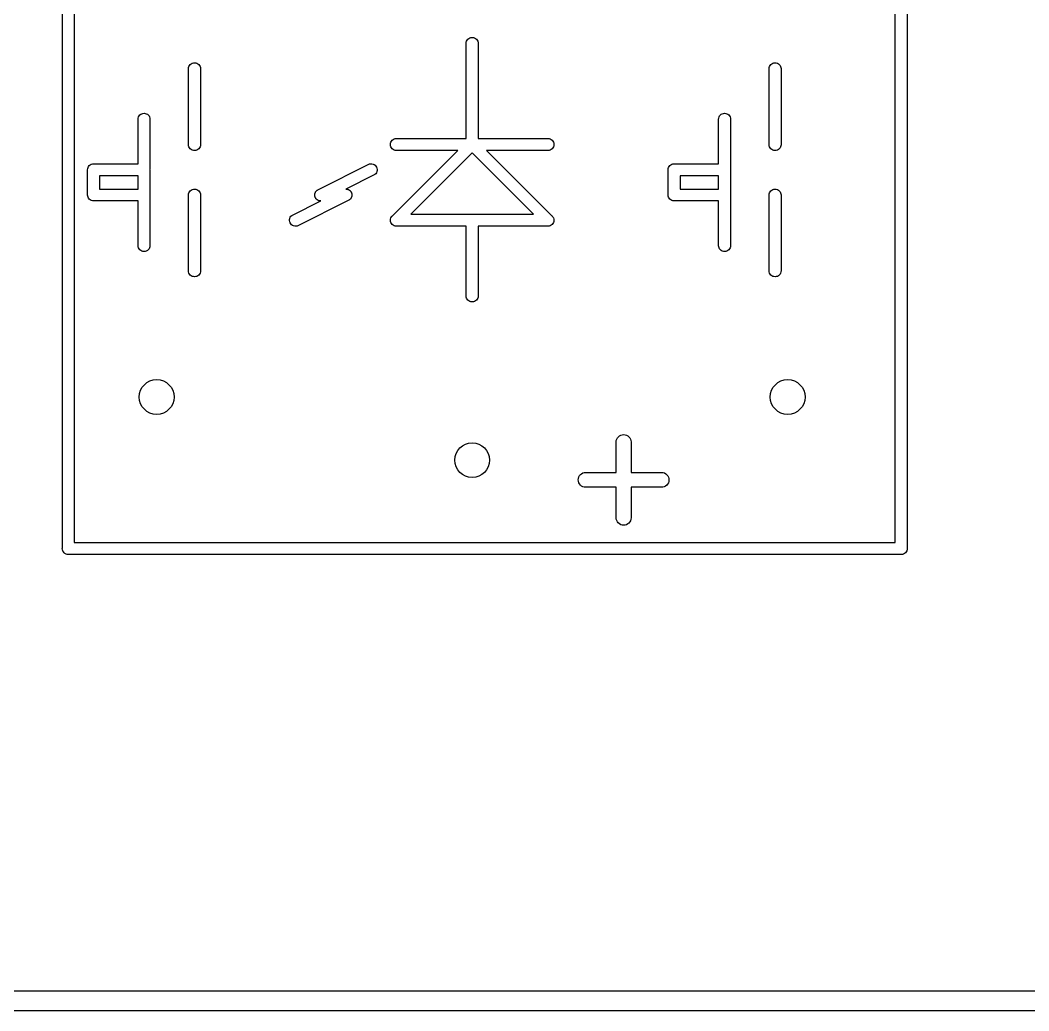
# Model space of a CAD drawing. Extents: x 17 to 176, y -177 to -9.
# Drawn here: x 91.81 to 101.96, y -176.63 to -166.67 of the extents above; entities that cross this region are included whole.
import ezdxf

# ---------------------------------------------------------------- set-up
doc = ezdxf.new("R2010")
doc.units = 0
doc.layers.add('BLACK', color=7, linetype='CONTINUOUS')

msp = doc.modelspace()

# ---------------------------------------------------------------- linework, layer by layer
at = {"layer": 'BLACK', "linetype": 'CONTINUOUS'}
for p, q in [((92.238, -171.977), (92.238, -163.855)), ((92.358, -163.912), (92.358, -171.92)), ((100.62, -171.92), (100.62, -163.912)), ((100.74, -163.855), (100.74, -171.977)), ((96.3063, -166.877), (96.3119, -166.867)), ((96.3119, -166.867), (96.3194, -166.857)), ((96.3194, -166.857), (96.3285, -166.85)), ((96.3285, -166.85), (96.3389, -166.844)), ((96.3389, -166.844), (96.3502, -166.841)), ((96.3502, -166.841), (96.362, -166.84)), ((96.362, -166.84), (96.3738, -166.841)), ((96.3738, -166.841), (96.3851, -166.844)), ((96.3851, -166.844), (96.3955, -166.85)), ((96.3955, -166.85), (96.4046, -166.857)), ((96.4046, -166.857), (96.4121, -166.867)), ((96.4121, -166.867), (96.4177, -166.877)), ((96.302, -166.897), (96.3029, -166.888)), ((96.302, -167.856), (96.302, -166.897)), ((96.3029, -166.888), (96.3063, -166.877)), ((96.4177, -166.877), (96.4211, -166.888)), ((96.4211, -166.888), (96.422, -166.897)), ((96.422, -166.897), (96.422, -167.856)), ((93.508, -167.151), (93.5089, -167.142)), ((93.508, -167.919), (93.508, -167.151)), ((93.5089, -167.142), (93.5123, -167.131)), ((93.5123, -167.131), (93.5179, -167.121)), ((93.5179, -167.121), (93.5254, -167.111)), ((93.5254, -167.111), (93.5345, -167.104)), ((93.5345, -167.104), (93.5449, -167.098)), ((93.5449, -167.098), (93.5562, -167.095)), ((93.5562, -167.095), (93.568, -167.094)), ((93.568, -167.094), (93.5798, -167.095)), ((93.5798, -167.095), (93.5911, -167.098)), ((93.5911, -167.098), (93.6015, -167.104)), ((93.6015, -167.104), (93.6106, -167.111)), ((93.6106, -167.111), (93.6181, -167.121)), ((93.6181, -167.121), (93.6237, -167.131)), ((93.6237, -167.131), (93.6271, -167.142)), ((93.6271, -167.142), (93.628, -167.151)), ((93.628, -167.151), (93.628, -167.919)), ((99.35, -167.151), (99.3509, -167.142)), ((99.35, -167.919), (99.35, -167.151)), ((99.3509, -167.142), (99.3543, -167.131)), ((99.3543, -167.131), (99.3599, -167.121)), ((99.3599, -167.121), (99.3674, -167.111)), ((99.3674, -167.111), (99.3765, -167.104)), ((99.3765, -167.104), (99.3869, -167.098)), ((99.3869, -167.098), (99.3982, -167.095)), ((99.3982, -167.095), (99.41, -167.094)), ((99.41, -167.094), (99.4218, -167.095)), ((99.4218, -167.095), (99.4331, -167.098)), ((99.4331, -167.098), (99.4435, -167.104)), ((99.4435, -167.104), (99.4526, -167.111)), ((99.4526, -167.111), (99.4601, -167.121)), ((99.4601, -167.121), (99.4657, -167.131)), ((99.4657, -167.131), (99.4691, -167.142)), ((99.4691, -167.142), (99.47, -167.151)), ((99.47, -167.151), (99.47, -167.919)), ((93, -167.659), (93.0009, -167.65)), ((93, -168.11), (93, -167.659)), ((93.0009, -167.65), (93.0043, -167.639)), ((93.0043, -167.639), (93.0099, -167.629)), ((93.0099, -167.629), (93.0174, -167.619)), ((93.0174, -167.619), (93.0265, -167.612)), ((93.0265, -167.612), (93.0369, -167.606)), ((93.0369, -167.606), (93.0482, -167.603)), ((93.0482, -167.603), (93.06, -167.602)), ((93.06, -167.602), (93.0718, -167.603)), ((93.0718, -167.603), (93.0831, -167.606)), ((93.0831, -167.606), (93.0935, -167.612)), ((93.0935, -167.612), (93.1026, -167.619)), ((93.1026, -167.619), (93.1101, -167.629)), ((93.1101, -167.629), (93.1157, -167.639)), ((93.1157, -167.639), (93.1191, -167.65)), ((93.1191, -167.65), (93.12, -167.659)), ((93.12, -167.659), (93.12, -168.167)), ((98.842, -167.659), (98.8429, -167.65)), ((98.842, -168.11), (98.842, -167.659)), ((98.8429, -167.65), (98.8463, -167.639)), ((98.8463, -167.639), (98.8519, -167.629)), ((98.8519, -167.629), (98.8594, -167.619)), ((98.8594, -167.619), (98.8685, -167.612)), ((98.8685, -167.612), (98.8789, -167.606)), ((98.8789, -167.606), (98.8902, -167.603)), ((98.8902, -167.603), (98.902, -167.602)), ((98.902, -167.602), (98.9138, -167.603)), ((98.9138, -167.603), (98.9251, -167.606)), ((98.9251, -167.606), (98.9355, -167.612)), ((98.9355, -167.612), (98.9446, -167.619)), ((98.9446, -167.619), (98.9521, -167.629)), ((98.9521, -167.629), (98.9577, -167.639)), ((98.9577, -167.639), (98.9611, -167.65)), ((98.9611, -167.65), (98.962, -167.659)), ((98.962, -167.659), (98.962, -168.167)), ((95.5443, -167.893), (95.5499, -167.883)), ((95.5499, -167.883), (95.5574, -167.873)), ((95.5574, -167.873), (95.5665, -167.866)), ((95.5665, -167.866), (95.5769, -167.86)), ((95.5769, -167.86), (95.5882, -167.857)), ((95.5882, -167.857), (95.5971, -167.856)), ((95.5971, -167.856), (96.302, -167.856)), ((96.422, -167.856), (97.1269, -167.856)), ((97.1269, -167.856), (97.1358, -167.857)), ((97.1358, -167.857), (97.1471, -167.86)), ((97.1471, -167.86), (97.1575, -167.866)), ((97.1575, -167.866), (97.1666, -167.873)), ((97.1666, -167.873), (97.1741, -167.883)), ((97.1741, -167.883), (97.1797, -167.893)), ((93.5089, -167.928), (93.508, -167.919)), ((93.5123, -167.939), (93.5089, -167.928)), ((93.5179, -167.949), (93.5123, -167.939)), ((93.5254, -167.959), (93.5179, -167.949)), ((93.5345, -167.966), (93.5254, -167.959)), ((93.5449, -167.972), (93.5345, -167.966)), ((93.5562, -167.975), (93.5449, -167.972)), ((93.568, -167.976), (93.5562, -167.975)), ((93.5798, -167.975), (93.568, -167.976)), ((93.5911, -167.972), (93.5798, -167.975)), ((93.6015, -167.966), (93.5911, -167.972)), ((93.6106, -167.959), (93.6015, -167.966)), ((93.6181, -167.949), (93.6106, -167.959)), ((93.6237, -167.939), (93.6181, -167.949)), ((93.6271, -167.928), (93.6237, -167.939)), ((93.628, -167.919), (93.6271, -167.928)), ((95.5397, -167.916), (95.5409, -167.904)), ((95.5409, -167.928), (95.5397, -167.916)), ((95.5409, -167.904), (95.5443, -167.893)), ((95.5443, -167.939), (95.5409, -167.928)), ((95.5499, -167.949), (95.5443, -167.939)), ((95.5574, -167.959), (95.5499, -167.949)), ((95.5665, -167.966), (95.5574, -167.959)), ((95.5597, -168.633), (96.2171, -167.976)), ((95.5769, -167.972), (95.5665, -167.966)), ((95.5882, -167.975), (95.5769, -167.972)), ((95.5971, -167.976), (95.5882, -167.975)), ((96.2171, -167.976), (95.5971, -167.976)), ((97.1269, -167.976), (96.5069, -167.976)), ((96.5069, -167.976), (97.1643, -168.633)), ((97.1358, -167.975), (97.1269, -167.976)), ((97.1471, -167.972), (97.1358, -167.975)), ((97.1575, -167.966), (97.1471, -167.972)), ((97.1666, -167.959), (97.1575, -167.966)), ((97.1741, -167.949), (97.1666, -167.959)), ((97.1797, -167.939), (97.1741, -167.949)), ((97.1797, -167.893), (97.1831, -167.904)), ((97.1831, -167.928), (97.1797, -167.939)), ((97.1831, -167.904), (97.1843, -167.916)), ((97.1843, -167.916), (97.1831, -167.928)), ((99.3509, -167.928), (99.35, -167.919)), ((99.3543, -167.939), (99.3509, -167.928)), ((99.3599, -167.949), (99.3543, -167.939)), ((99.3674, -167.959), (99.3599, -167.949)), ((99.3765, -167.966), (99.3674, -167.959)), ((99.3869, -167.972), (99.3765, -167.966)), ((99.3982, -167.975), (99.3869, -167.972)), ((99.41, -167.976), (99.3982, -167.975)), ((99.4218, -167.975), (99.41, -167.976)), ((99.4331, -167.972), (99.4218, -167.975)), ((99.4435, -167.966), (99.4331, -167.972)), ((99.4526, -167.959), (99.4435, -167.966)), ((99.4601, -167.949), (99.4526, -167.959)), ((99.4657, -167.939), (99.4601, -167.949)), ((99.4691, -167.928), (99.4657, -167.939)), ((99.47, -167.919), (99.4691, -167.928)), ((96.362, -168.001), (95.7449, -168.618)), ((96.9791, -168.618), (96.362, -168.001)), ((92.4917, -168.17), (92.4929, -168.158)), ((92.492, -168.173), (92.4917, -168.17)), ((92.492, -168.421), (92.492, -168.173)), ((92.4929, -168.158), (92.4963, -168.147)), ((92.4963, -168.147), (92.5019, -168.137)), ((92.5019, -168.137), (92.5094, -168.127)), ((92.5094, -168.127), (92.5185, -168.12)), ((92.5185, -168.12), (92.5289, -168.114)), ((92.5289, -168.114), (92.5402, -168.111)), ((92.5402, -168.111), (92.5491, -168.11)), ((92.5491, -168.11), (92.5491, -168.11)), ((92.5491, -168.11), (92.552, -168.11)), ((92.552, -168.11), (92.5549, -168.11)), ((92.5549, -168.11), (93, -168.11)), ((93.12, -168.167), (93.1203, -168.17)), ((93.1203, -168.17), (93.12, -168.173)), ((93.12, -168.173), (93.12, -168.421)), ((94.8157, -168.368), (95.3218, -168.115)), ((95.3218, -168.115), (95.3301, -168.112)), ((95.3301, -168.112), (95.3417, -168.11)), ((95.3417, -168.11), (95.3535, -168.11)), ((95.3535, -168.11), (95.3651, -168.113)), ((95.3651, -168.113), (95.3759, -168.118)), ((95.3759, -168.118), (95.3855, -168.124)), ((95.3855, -168.124), (95.3936, -168.133)), ((95.3936, -168.133), (95.3999, -168.143)), ((95.3999, -168.143), (95.4041, -168.154)), ((95.4058, -168.178), (95.4032, -168.189)), ((95.4041, -168.154), (95.4061, -168.166)), ((95.4061, -168.166), (95.4058, -168.178)), ((98.3337, -168.17), (98.3349, -168.158)), ((98.334, -168.173), (98.3337, -168.17)), ((98.334, -168.421), (98.334, -168.173)), ((98.3349, -168.158), (98.3383, -168.147)), ((98.3383, -168.147), (98.3439, -168.137)), ((98.3439, -168.137), (98.3514, -168.127)), ((98.3514, -168.127), (98.3605, -168.12)), ((98.3605, -168.12), (98.3709, -168.114)), ((98.3709, -168.114), (98.3822, -168.111)), ((98.3822, -168.111), (98.3911, -168.11)), ((98.3911, -168.11), (98.3911, -168.11)), ((98.3911, -168.11), (98.394, -168.11)), ((98.394, -168.11), (98.3969, -168.11)), ((98.3969, -168.11), (98.842, -168.11)), ((98.962, -168.167), (98.9623, -168.17)), ((98.9623, -168.17), (98.962, -168.173)), ((98.962, -168.173), (98.962, -168.421)), ((92.612, -168.23), (92.612, -168.364)), ((93, -168.23), (92.612, -168.23)), ((93, -168.364), (93, -168.23)), ((95.3755, -168.222), (95.0922, -168.364)), ((95.383, -168.218), (95.3755, -168.222)), ((95.3915, -168.21), (95.383, -168.218)), ((95.3984, -168.2), (95.3915, -168.21)), ((95.4032, -168.189), (95.3984, -168.2)), ((98.454, -168.23), (98.454, -168.364)), ((98.842, -168.23), (98.454, -168.23)), ((98.842, -168.364), (98.842, -168.23)), ((92.612, -168.364), (93, -168.364)), ((93.5123, -168.401), (93.5179, -168.391)), ((93.5179, -168.391), (93.5254, -168.381)), ((93.5254, -168.381), (93.5345, -168.374)), ((93.5345, -168.374), (93.5449, -168.368)), ((93.5449, -168.368), (93.5562, -168.365)), ((93.5562, -168.365), (93.568, -168.364)), ((93.568, -168.364), (93.5798, -168.365)), ((93.5798, -168.365), (93.5911, -168.368)), ((93.5911, -168.368), (93.6015, -168.374)), ((93.6015, -168.374), (93.6106, -168.381)), ((93.6106, -168.381), (93.6181, -168.391)), ((93.6181, -168.391), (93.6237, -168.401)), ((94.7869, -168.392), (94.7879, -168.391)), ((94.7879, -168.391), (94.7903, -168.388)), ((94.7903, -168.388), (94.7925, -168.384)), ((94.7925, -168.384), (94.794, -168.383)), ((94.794, -168.383), (94.7954, -168.381)), ((94.7954, -168.381), (94.7983, -168.379)), ((94.7983, -168.379), (94.801, -168.376)), ((94.801, -168.376), (94.8029, -168.375)), ((94.8029, -168.375), (94.8045, -168.374)), ((94.8045, -168.374), (94.8078, -168.372)), ((94.8078, -168.372), (94.8085, -168.372)), ((94.8085, -168.372), (94.8104, -168.371)), ((94.8104, -168.371), (94.8149, -168.368)), ((94.8149, -168.368), (94.8157, -168.368)), ((95.0922, -168.364), (95.0928, -168.364)), ((95.0928, -168.364), (95.0949, -168.364)), ((95.0949, -168.364), (95.0958, -168.364)), ((95.0958, -168.364), (95.0995, -168.364)), ((95.0995, -168.364), (95.1016, -168.365)), ((95.1016, -168.365), (95.1038, -168.365)), ((95.1038, -168.365), (95.1074, -168.366)), ((95.1074, -168.366), (95.1111, -168.367)), ((95.1111, -168.367), (95.113, -168.368)), ((95.113, -168.368), (95.1151, -168.368)), ((95.1151, -168.368), (95.1184, -168.37)), ((95.1184, -168.37), (95.1219, -168.372)), ((95.1219, -168.372), (95.1236, -168.373)), ((95.1236, -168.373), (95.1255, -168.374)), ((95.1255, -168.374), (95.1284, -168.376)), ((95.1284, -168.376), (95.1315, -168.378)), ((95.1315, -168.378), (95.133, -168.38)), ((95.133, -168.38), (95.1346, -168.381)), ((95.1346, -168.381), (95.137, -168.384)), ((95.137, -168.384), (95.1396, -168.387)), ((95.1396, -168.387), (95.1408, -168.389)), ((95.1408, -168.389), (95.1421, -168.391)), ((95.1421, -168.391), (95.1439, -168.394)), ((98.454, -168.364), (98.842, -168.364)), ((99.3543, -168.401), (99.3599, -168.391)), ((99.3599, -168.391), (99.3674, -168.381)), ((99.3674, -168.381), (99.3765, -168.374)), ((99.3765, -168.374), (99.3869, -168.368)), ((99.3869, -168.368), (99.3982, -168.365)), ((99.3982, -168.365), (99.41, -168.364)), ((99.41, -168.364), (99.4218, -168.365)), ((99.4218, -168.365), (99.4331, -168.368)), ((99.4331, -168.368), (99.4435, -168.374)), ((99.4435, -168.374), (99.4526, -168.381)), ((99.4526, -168.381), (99.4601, -168.391)), ((99.4601, -168.391), (99.4657, -168.401)), ((92.4917, -168.424), (92.492, -168.421)), ((92.4929, -168.436), (92.4917, -168.424)), ((92.4963, -168.447), (92.4929, -168.436)), ((92.5019, -168.457), (92.4963, -168.447)), ((92.5094, -168.467), (92.5019, -168.457)), ((92.5185, -168.474), (92.5094, -168.467)), ((92.5289, -168.48), (92.5185, -168.474)), ((92.5402, -168.483), (92.5289, -168.48)), ((92.5472, -168.484), (92.5402, -168.483)), ((92.552, -168.484), (92.5472, -168.484)), ((92.5549, -168.484), (92.552, -168.484)), ((93, -168.484), (92.5549, -168.484)), ((93, -168.935), (93, -168.484)), ((93.12, -168.421), (93.1203, -168.424)), ((93.1203, -168.424), (93.12, -168.427)), ((93.12, -168.427), (93.12, -168.935)), ((93.508, -168.421), (93.5089, -168.412)), ((93.508, -169.189), (93.508, -168.421)), ((93.5089, -168.412), (93.5123, -168.401)), ((93.6237, -168.401), (93.6271, -168.412)), ((93.6271, -168.412), (93.628, -168.421)), ((93.628, -168.421), (93.628, -169.189)), ((94.5545, -168.626), (94.8378, -168.484)), ((95.1143, -168.48), (94.6082, -168.733)), ((94.7777, -168.424), (94.7781, -168.42)), ((94.7779, -168.426), (94.7777, -168.424)), ((94.7779, -168.428), (94.7779, -168.426)), ((94.7785, -168.432), (94.7779, -168.428)), ((94.7781, -168.42), (94.7782, -168.416)), ((94.7782, -168.416), (94.7787, -168.414)), ((94.7789, -168.436), (94.7785, -168.432)), ((94.7787, -168.414), (94.7789, -168.412)), ((94.7789, -168.412), (94.78, -168.409)), ((94.7795, -168.438), (94.7789, -168.436)), ((94.7799, -168.44), (94.7795, -168.438)), ((94.7812, -168.443), (94.7799, -168.44)), ((94.78, -168.409), (94.7808, -168.405)), ((94.7808, -168.405), (94.7817, -168.403)), ((94.7823, -168.447), (94.7812, -168.443)), ((94.7817, -168.403), (94.7823, -168.401)), ((94.7823, -168.401), (94.7841, -168.398)), ((94.7833, -168.449), (94.7823, -168.447)), ((94.7841, -168.451), (94.7833, -168.449)), ((94.7841, -168.398), (94.7856, -168.394)), ((94.7861, -168.454), (94.7841, -168.451)), ((94.7856, -168.394), (94.7869, -168.392)), ((94.7879, -168.457), (94.7861, -168.454)), ((94.7892, -168.459), (94.7879, -168.457)), ((94.7904, -168.461), (94.7892, -168.459)), ((94.793, -168.464), (94.7904, -168.461)), ((94.7954, -168.467), (94.793, -168.464)), ((94.797, -168.468), (94.7954, -168.467)), ((94.7985, -168.47), (94.797, -168.468)), ((94.8016, -168.472), (94.7985, -168.47)), ((94.8045, -168.474), (94.8016, -168.472)), ((94.8064, -168.475), (94.8045, -168.474)), ((94.8081, -168.476), (94.8064, -168.475)), ((94.8116, -168.478), (94.8081, -168.476)), ((94.8149, -168.48), (94.8116, -168.478)), ((94.817, -168.48), (94.8149, -168.48)), ((94.8189, -168.481), (94.817, -168.48)), ((94.8226, -168.482), (94.8189, -168.481)), ((94.8262, -168.483), (94.8226, -168.482)), ((94.8284, -168.483), (94.8262, -168.483)), ((94.8305, -168.484), (94.8284, -168.483)), ((94.8342, -168.484), (94.8305, -168.484)), ((94.8351, -168.484), (94.8342, -168.484)), ((94.8372, -168.484), (94.8351, -168.484)), ((94.8378, -168.484), (94.8372, -168.484)), ((95.1151, -168.48), (95.1143, -168.48)), ((95.1195, -168.477), (95.1151, -168.48)), ((95.1215, -168.476), (95.1195, -168.477)), ((95.1222, -168.476), (95.1215, -168.476)), ((95.1255, -168.474), (95.1222, -168.476)), ((95.1271, -168.473), (95.1255, -168.474)), ((95.129, -168.472), (95.1271, -168.473)), ((95.1317, -168.469), (95.129, -168.472)), ((95.1346, -168.467), (95.1317, -168.469)), ((95.136, -168.465), (95.1346, -168.467)), ((95.1375, -168.464), (95.136, -168.465)), ((95.1397, -168.46), (95.1375, -168.464)), ((95.1421, -168.457), (95.1397, -168.46)), ((95.1431, -168.456), (95.1421, -168.457)), ((95.1444, -168.454), (95.1431, -168.456)), ((95.1439, -168.394), (95.1459, -168.397)), ((95.1459, -168.45), (95.1444, -168.454)), ((95.1459, -168.397), (95.1467, -168.399)), ((95.1477, -168.447), (95.1459, -168.45)), ((95.1467, -168.399), (95.1477, -168.401)), ((95.1477, -168.401), (95.1488, -168.405)), ((95.1483, -168.445), (95.1477, -168.447)), ((95.1492, -168.443), (95.1483, -168.445)), ((95.1488, -168.405), (95.1501, -168.408)), ((95.15, -168.439), (95.1492, -168.443)), ((95.1511, -168.436), (95.15, -168.439)), ((95.1501, -168.408), (95.1505, -168.41)), ((95.1505, -168.41), (95.1511, -168.412)), ((95.1511, -168.412), (95.1515, -168.416)), ((95.1513, -168.434), (95.1511, -168.436)), ((95.1518, -168.432), (95.1513, -168.434)), ((95.1515, -168.416), (95.1521, -168.42)), ((95.1519, -168.428), (95.1518, -168.432)), ((95.1523, -168.424), (95.1519, -168.428)), ((95.1521, -168.42), (95.1521, -168.422)), ((95.1521, -168.422), (95.1523, -168.424)), ((98.3337, -168.424), (98.334, -168.421)), ((98.3349, -168.436), (98.3337, -168.424)), ((98.3383, -168.447), (98.3349, -168.436)), ((98.3439, -168.457), (98.3383, -168.447)), ((98.3514, -168.467), (98.3439, -168.457)), ((98.3605, -168.474), (98.3514, -168.467)), ((98.3709, -168.48), (98.3605, -168.474)), ((98.3822, -168.483), (98.3709, -168.48)), ((98.3892, -168.484), (98.3822, -168.483)), ((98.394, -168.484), (98.3892, -168.484)), ((98.3969, -168.484), (98.394, -168.484)), ((98.842, -168.484), (98.3969, -168.484)), ((98.842, -168.935), (98.842, -168.484)), ((98.962, -168.421), (98.9623, -168.424)), ((98.9623, -168.424), (98.962, -168.427)), ((98.962, -168.427), (98.962, -168.935)), ((99.35, -168.421), (99.3509, -168.412)), ((99.35, -169.189), (99.35, -168.421)), ((99.3509, -168.412), (99.3543, -168.401)), ((99.4657, -168.401), (99.4691, -168.412)), ((99.4691, -168.412), (99.47, -168.421)), ((99.47, -168.421), (99.47, -169.189)), ((94.5239, -168.682), (94.5242, -168.67)), ((94.5259, -168.694), (94.5239, -168.682)), ((94.5242, -168.67), (94.5268, -168.659)), ((94.5301, -168.705), (94.5259, -168.694)), ((94.5268, -168.659), (94.5316, -168.648)), ((94.5316, -168.648), (94.5385, -168.638)), ((94.5385, -168.638), (94.547, -168.63)), ((94.547, -168.63), (94.5545, -168.626)), ((95.5397, -168.678), (95.5409, -168.666)), ((95.5409, -168.69), (95.5397, -168.678)), ((95.5409, -168.666), (95.5443, -168.655)), ((95.5443, -168.701), (95.5409, -168.69)), ((95.5443, -168.655), (95.5499, -168.645)), ((95.5499, -168.645), (95.555, -168.638)), ((95.555, -168.638), (95.5555, -168.638)), ((95.5555, -168.638), (95.5574, -168.635)), ((95.5555, -168.638), (95.5555, -168.638)), ((95.5574, -168.635), (95.5597, -168.633)), ((95.7449, -168.618), (96.3591, -168.618)), ((96.3591, -168.618), (96.362, -168.618)), ((96.362, -168.618), (96.3649, -168.618)), ((96.3649, -168.618), (96.9791, -168.618)), ((97.1643, -168.633), (97.1666, -168.635)), ((97.1666, -168.635), (97.1685, -168.638)), ((97.1685, -168.638), (97.1685, -168.638)), ((97.1685, -168.638), (97.1741, -168.645)), ((97.1741, -168.645), (97.1765, -168.649)), ((97.1765, -168.649), (97.1797, -168.655)), ((97.1797, -168.655), (97.1831, -168.666)), ((97.1831, -168.69), (97.1797, -168.701)), ((97.1831, -168.666), (97.1843, -168.678)), ((97.1843, -168.678), (97.1831, -168.69)), ((94.5364, -168.715), (94.5301, -168.705)), ((94.5445, -168.724), (94.5364, -168.715)), ((94.5541, -168.73), (94.5445, -168.724)), ((94.5649, -168.735), (94.5541, -168.73)), ((94.5765, -168.738), (94.5649, -168.735)), ((94.5883, -168.738), (94.5765, -168.738)), ((94.5999, -168.736), (94.5883, -168.738)), ((94.6082, -168.733), (94.5999, -168.736)), ((95.5499, -168.711), (95.5443, -168.701)), ((95.5574, -168.721), (95.5499, -168.711)), ((95.5665, -168.728), (95.5574, -168.721)), ((95.5769, -168.734), (95.5665, -168.728)), ((95.5882, -168.737), (95.5769, -168.734)), ((95.5971, -168.738), (95.5882, -168.737)), ((95.6, -168.738), (95.5971, -168.738)), ((95.5971, -168.738), (95.5971, -168.738)), ((95.6029, -168.738), (95.6, -168.738)), ((96.302, -168.738), (95.6029, -168.738)), ((96.302, -169.443), (96.302, -168.738)), ((97.1211, -168.738), (96.422, -168.738)), ((96.422, -168.738), (96.422, -169.443)), ((97.124, -168.738), (97.1211, -168.738)), ((97.1269, -168.738), (97.124, -168.738)), ((97.1358, -168.737), (97.1269, -168.738)), ((97.1269, -168.738), (97.1269, -168.738)), ((97.1471, -168.734), (97.1358, -168.737)), ((97.1575, -168.728), (97.1471, -168.734)), ((97.1666, -168.721), (97.1575, -168.728)), ((97.1741, -168.711), (97.1666, -168.721)), ((97.1797, -168.701), (97.1741, -168.711)), ((93.0009, -168.944), (93, -168.935)), ((93.0043, -168.955), (93.0009, -168.944)), ((93.0099, -168.965), (93.0043, -168.955)), ((93.0174, -168.975), (93.0099, -168.965)), ((93.0265, -168.982), (93.0174, -168.975)), ((93.0369, -168.988), (93.0265, -168.982)), ((93.0482, -168.991), (93.0369, -168.988)), ((93.06, -168.992), (93.0482, -168.991)), ((93.0718, -168.991), (93.06, -168.992)), ((93.0831, -168.988), (93.0718, -168.991)), ((93.0935, -168.982), (93.0831, -168.988)), ((93.1026, -168.975), (93.0935, -168.982)), ((93.1101, -168.965), (93.1026, -168.975)), ((93.1157, -168.955), (93.1101, -168.965)), ((93.1191, -168.944), (93.1157, -168.955)), ((93.12, -168.935), (93.1191, -168.944)), ((98.8429, -168.944), (98.842, -168.935)), ((98.8463, -168.955), (98.8429, -168.944)), ((98.8519, -168.965), (98.8463, -168.955)), ((98.8594, -168.975), (98.8519, -168.965)), ((98.8685, -168.982), (98.8594, -168.975)), ((98.8789, -168.988), (98.8685, -168.982)), ((98.8902, -168.991), (98.8789, -168.988)), ((98.902, -168.992), (98.8902, -168.991)), ((98.9138, -168.991), (98.902, -168.992)), ((98.9251, -168.988), (98.9138, -168.991)), ((98.9355, -168.982), (98.9251, -168.988)), ((98.9446, -168.975), (98.9355, -168.982)), ((98.9521, -168.965), (98.9446, -168.975)), ((98.9577, -168.955), (98.9521, -168.965)), ((98.9611, -168.944), (98.9577, -168.955)), ((98.962, -168.935), (98.9611, -168.944)), ((93.5089, -169.198), (93.508, -169.189)), ((93.5123, -169.209), (93.5089, -169.198)), ((93.6271, -169.198), (93.6237, -169.209)), ((93.628, -169.189), (93.6271, -169.198)), ((99.3509, -169.198), (99.35, -169.189)), ((99.3543, -169.209), (99.3509, -169.198)), ((99.4691, -169.198), (99.4657, -169.209)), ((99.47, -169.189), (99.4691, -169.198)), ((93.5179, -169.219), (93.5123, -169.209)), ((93.5254, -169.229), (93.5179, -169.219)), ((93.5345, -169.236), (93.5254, -169.229)), ((93.5449, -169.242), (93.5345, -169.236)), ((93.5562, -169.245), (93.5449, -169.242)), ((93.568, -169.246), (93.5562, -169.245)), ((93.5798, -169.245), (93.568, -169.246)), ((93.5911, -169.242), (93.5798, -169.245)), ((93.6015, -169.236), (93.5911, -169.242)), ((93.6106, -169.229), (93.6015, -169.236)), ((93.6181, -169.219), (93.6106, -169.229)), ((93.6237, -169.209), (93.6181, -169.219)), ((99.3599, -169.219), (99.3543, -169.209)), ((99.3674, -169.229), (99.3599, -169.219)), ((99.3765, -169.236), (99.3674, -169.229)), ((99.3869, -169.242), (99.3765, -169.236)), ((99.3982, -169.245), (99.3869, -169.242)), ((99.41, -169.246), (99.3982, -169.245)), ((99.4218, -169.245), (99.41, -169.246)), ((99.4331, -169.242), (99.4218, -169.245)), ((99.4435, -169.236), (99.4331, -169.242)), ((99.4526, -169.229), (99.4435, -169.236)), ((99.4601, -169.219), (99.4526, -169.229)), ((99.4657, -169.209), (99.4601, -169.219)), ((96.3029, -169.452), (96.302, -169.443)), ((96.3063, -169.463), (96.3029, -169.452)), ((96.3119, -169.473), (96.3063, -169.463)), ((96.3194, -169.483), (96.3119, -169.473)), ((96.3285, -169.49), (96.3194, -169.483)), ((96.3389, -169.496), (96.3285, -169.49)), ((96.3502, -169.499), (96.3389, -169.496)), ((96.362, -169.5), (96.3502, -169.499)), ((96.3738, -169.499), (96.362, -169.5)), ((96.3851, -169.496), (96.3738, -169.499)), ((96.3955, -169.49), (96.3851, -169.496)), ((96.4046, -169.483), (96.3955, -169.49)), ((96.4121, -169.473), (96.4046, -169.483)), ((96.4177, -169.463), (96.4121, -169.473)), ((96.4211, -169.452), (96.4177, -169.463)), ((96.422, -169.443), (96.4211, -169.452)), ((97.811, -170.907), (97.8126, -170.893)), ((97.811, -170.908), (97.811, -170.907)), ((97.811, -171.214), (97.811, -170.908)), ((97.8126, -170.893), (97.8171, -170.879)), ((97.8171, -170.879), (97.8241, -170.866)), ((97.8241, -170.866), (97.8335, -170.855)), ((97.8335, -170.855), (97.8449, -170.846)), ((97.8449, -170.846), (97.8579, -170.839)), ((97.8579, -170.839), (97.8719, -170.835)), ((97.8719, -170.835), (97.8865, -170.833)), ((97.8865, -170.833), (97.9011, -170.835)), ((97.9011, -170.835), (97.9151, -170.839)), ((97.9151, -170.839), (97.9279, -170.846)), ((97.9279, -170.846), (97.9392, -170.856)), ((97.9392, -170.856), (97.9485, -170.867)), ((97.9485, -170.867), (97.9553, -170.88)), ((97.9553, -170.88), (97.9596, -170.894)), ((97.9596, -170.894), (97.961, -170.908)), ((97.961, -170.908), (97.961, -171.214)), ((97.4522, -171.236), (97.4635, -171.227)), ((97.4635, -171.227), (97.4765, -171.22)), ((97.4765, -171.22), (97.4905, -171.216)), ((97.4905, -171.216), (97.505, -171.214)), ((97.505, -171.214), (97.811, -171.214)), ((97.961, -171.214), (98.267, -171.214)), ((98.267, -171.214), (98.268, -171.214)), ((98.268, -171.214), (98.2825, -171.216)), ((98.2825, -171.216), (98.2965, -171.22)), ((98.2965, -171.22), (98.3093, -171.228)), ((98.3093, -171.228), (98.3205, -171.237)), ((97.43, -171.289), (97.4316, -171.274)), ((97.4314, -171.303), (97.43, -171.289)), ((97.4355, -171.318), (97.4314, -171.303)), ((97.4316, -171.274), (97.4359, -171.26)), ((97.4423, -171.33), (97.4355, -171.318)), ((97.4359, -171.26), (97.4429, -171.247)), ((97.4515, -171.342), (97.4423, -171.33)), ((97.4429, -171.247), (97.4522, -171.236)), ((98.3291, -171.331), (98.3198, -171.343)), ((98.3205, -171.237), (98.3297, -171.248)), ((98.3361, -171.318), (98.3291, -171.331)), ((98.3297, -171.248), (98.3365, -171.261)), ((98.3404, -171.305), (98.3361, -171.318)), ((98.3365, -171.261), (98.3406, -171.275)), ((98.3419, -171.29), (98.3404, -171.305)), ((98.3406, -171.275), (98.3419, -171.29)), ((97.4627, -171.351), (97.4515, -171.342)), ((97.4755, -171.358), (97.4627, -171.351)), ((97.4895, -171.363), (97.4755, -171.358)), ((97.504, -171.364), (97.4895, -171.363)), ((97.505, -171.364), (97.504, -171.364)), ((97.811, -171.364), (97.505, -171.364)), ((97.811, -171.67), (97.811, -171.364)), ((98.267, -171.364), (97.961, -171.364)), ((97.961, -171.364), (97.961, -171.67)), ((98.2815, -171.363), (98.267, -171.364)), ((98.2955, -171.359), (98.2815, -171.363)), ((98.3085, -171.352), (98.2955, -171.359)), ((98.3198, -171.343), (98.3085, -171.352)), ((97.8124, -171.685), (97.811, -171.67)), ((97.8167, -171.699), (97.8124, -171.685)), ((97.8235, -171.712), (97.8167, -171.699)), ((97.8328, -171.723), (97.8235, -171.712)), ((97.8441, -171.733), (97.8328, -171.723)), ((97.8569, -171.74), (97.8441, -171.733)), ((97.8709, -171.744), (97.8569, -171.74)), ((97.9141, -171.74), (97.9001, -171.744)), ((97.9271, -171.733), (97.9141, -171.74)), ((97.9385, -171.724), (97.9271, -171.733)), ((97.9479, -171.713), (97.9385, -171.724)), ((97.9549, -171.7), (97.9479, -171.713)), ((97.9594, -171.686), (97.9549, -171.7)), ((97.961, -171.671), (97.9594, -171.686)), ((97.961, -171.67), (97.961, -171.671)), ((97.8855, -171.745), (97.8709, -171.744)), ((97.9001, -171.744), (97.8855, -171.745)), ((92.358, -171.92), (100.62, -171.92)), ((92.2377, -171.98), (92.238, -171.977)), ((92.2389, -171.992), (92.2377, -171.98)), ((92.2423, -172.003), (92.2389, -171.992)), ((92.2439, -172.006), (92.2423, -172.003)), ((92.2479, -172.013), (92.2439, -172.006)), ((92.2554, -172.023), (92.2479, -172.013)), ((92.2645, -172.03), (92.2554, -172.023)), ((92.2749, -172.036), (92.2645, -172.03)), ((92.2862, -172.039), (92.2749, -172.036)), ((92.298, -172.04), (92.2862, -172.039)), ((92.3009, -172.04), (92.298, -172.04)), ((100.677, -172.04), (92.3009, -172.04)), ((100.68, -172.04), (100.677, -172.04)), ((100.692, -172.039), (100.68, -172.04)), ((100.703, -172.036), (100.692, -172.039)), ((100.713, -172.03), (100.703, -172.036)), ((100.723, -172.023), (100.713, -172.03)), ((100.73, -172.013), (100.723, -172.023)), ((100.736, -172.003), (100.73, -172.013)), ((100.739, -171.992), (100.736, -172.003)), ((100.74, -171.983), (100.739, -171.992)), ((100.74, -171.977), (100.74, -171.98)), ((100.74, -171.98), (100.74, -171.983)), ((100.74, -171.983), (100.74, -171.983)), ((17.8166, -176.43), (174.972, -176.43)), ((174.979, -176.63), (17.8068, -176.63))]:
    msp.add_line(p, q, dxfattribs=at)
at = {"layer": 'BLACK'}
for centre in [(93.187, -170.456), (93.187, -170.456), (99.537, -170.456), (99.537, -170.456), (96.362, -171.091), (96.362, -171.091)]:
    msp.add_circle(centre, 0.175, dxfattribs=at)

doc.saveas('drawing.dxf')
